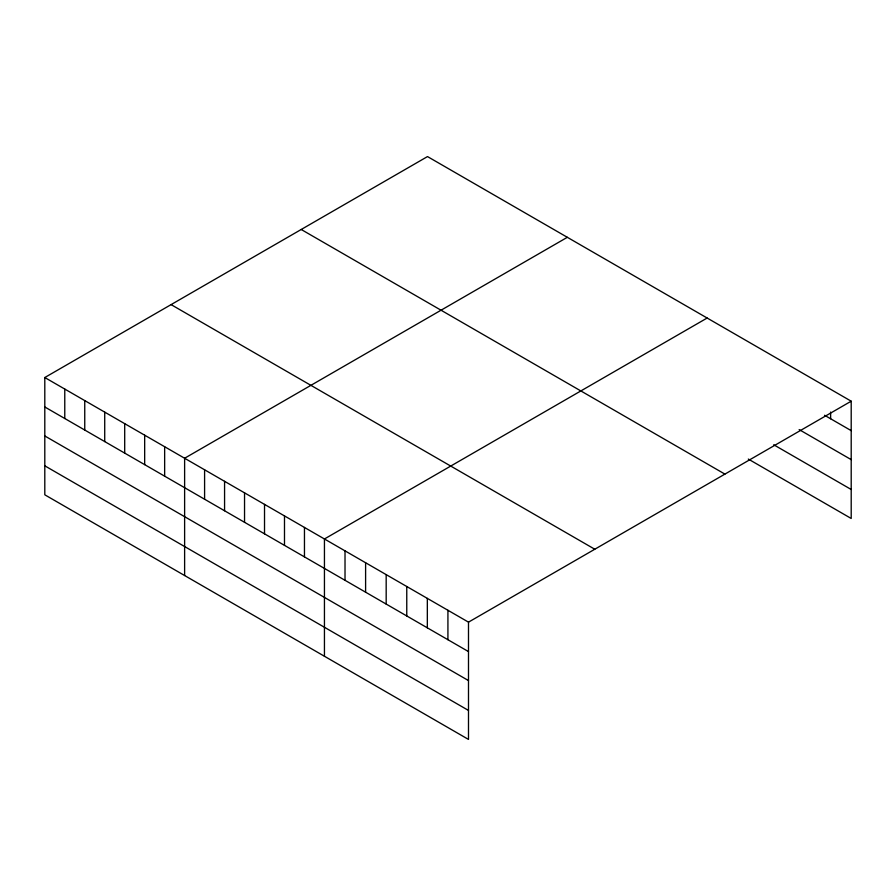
<?xml version="1.0" encoding="UTF-8"?>
<svg xmlns="http://www.w3.org/2000/svg" width="896" height="896" viewBox="0 0 896 896"><rect width="100%" height="100%" fill="white"/><g stroke="black" fill="none" stroke-linecap="round" stroke-linejoin="round"><path stroke-width="1.34" d="M44.8 377.53L468.496 622.149L468.496 739.424L44.8 494.805L44.8 377.53L427.504 156.576L851.2 401.195L851.2 518.47L748.306 459.066M567.325 237.306L184.621 458.248L184.621 575.523M707.146 318.024L324.442 538.978L324.442 656.253M468.496 622.149L851.2 401.195M824.566 415.262L851.2 430.64M799.142 429.576L851.2 459.626M773.718 444.763L851.2 489.485M301.213 229.488L724.909 474.107M171.091 304.618L594.787 549.237M44.8 406.974L468.496 651.594M44.8 435.96L468.496 680.579M44.8 465.819L468.496 710.438M830.626 412.07L830.626 418.757M447.922 610.266L447.922 639.71M427.336 598.382L427.336 627.827M406.762 586.499L406.762 615.955M386.176 574.627L386.176 604.072M365.602 562.744L365.602 592.189M345.016 550.861L345.016 580.306M304.461 527.442L304.461 556.898M284.491 515.917L284.491 545.362M264.522 504.381L264.522 533.826M244.541 492.845L244.541 522.301M224.571 481.32L224.571 510.765M204.59 469.784L204.59 499.229M164.651 446.723L164.651 476.168M144.67 435.187L144.67 464.632M124.701 423.651L124.701 453.107M104.72 412.126L104.72 441.571M84.75 400.59L84.75 430.035M64.77 389.066L64.77 418.51"/></g></svg>
